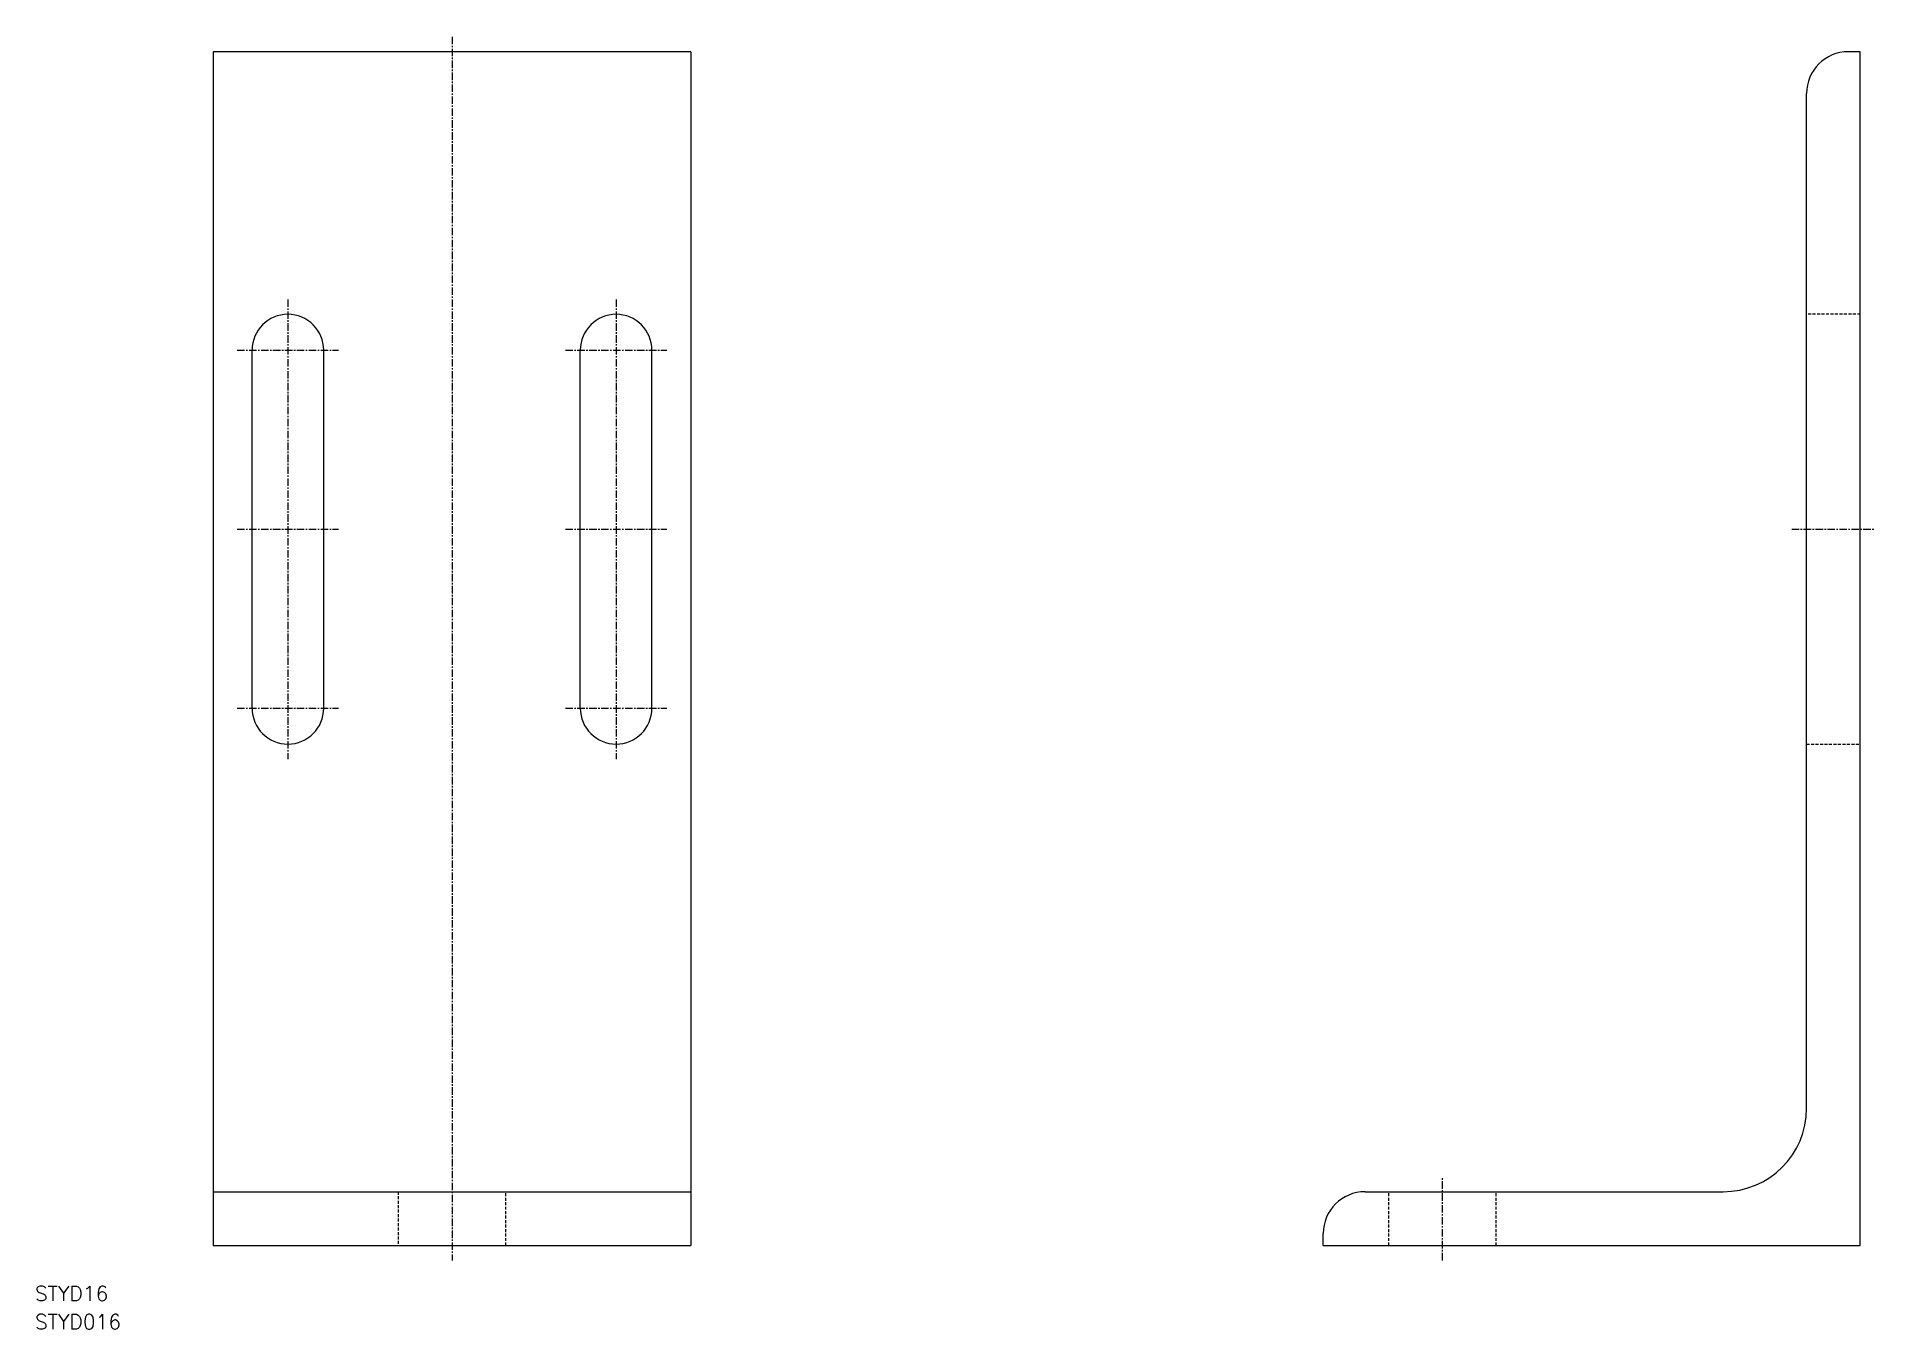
# Model space of a CAD drawing. Extents: x 2 to 310, y 2 to 219.
import ezdxf

# ---------------------------------------------------------------- set-up
doc = ezdxf.new("R2010")
doc.units = 0
doc.linetypes.add('CENTER', pattern=[2, 1.25, -0.25, 0.25, -0.25])
doc.linetypes.add('DASHED', pattern=[0.75, 0.5, -0.25])
doc.layers.get('0').update_dxf_attribs({"linetype": 'CONTINUOUS'})
doc.layers.add('CENTER', color=1, linetype='CENTER')
doc.styles.get("Standard").update_dxf_attribs({"font": 'txt.shx', "bigfont": 'extfont2.shx'})

msp = doc.modelspace()

# ---------------------------------------------------------------- linework, layer by layer
at = {"color": 7, "linetype": 'CONTINUOUS'}
for p, q in [((31.77, 216.47), (31.77, 16.47)), ((111.77, 216.47), (31.77, 216.47)), ((111.77, 216.47), (111.77, 16.47)), ((307.77, 216.47), (305.77, 216.47)), ((307.77, 16.47), (307.77, 216.47)), ((298.77, 39.47), (298.77, 209.47)), ((38.27, 106.47), (38.27, 166.47)), ((50.27, 106.47), (50.27, 166.47)), ((93.27, 106.47), (93.27, 166.47)), ((105.27, 106.47), (105.27, 166.47)), ((31.77, 25.47), (111.77, 25.47)), ((224.77, 25.47), (284.77, 25.47)), ((31.77, 16.47), (111.77, 16.47)), ((217.77, 16.47), (217.77, 18.47)), ((217.77, 16.47), (307.77, 16.47))]:
    msp.add_line(p, q, dxfattribs=at)
at = {"color": 3, "linetype": 'DASHED'}
for p, q in [((307.77, 172.47), (298.77, 172.47)), ((298.77, 100.47), (307.77, 100.47)), ((62.77, 25.47), (62.77, 16.47)), ((80.77, 16.47), (80.77, 25.47)), ((228.77, 16.47), (228.77, 25.47)), ((246.77, 16.47), (246.77, 25.47))]:
    msp.add_line(p, q, dxfattribs=at)
at = {"color": 7, "linetype": 'CONTINUOUS'}
for centre, radius, start, end in [((305.77, 209.47), 7, 90, 180), ((44.27, 166.47), 6, 0, 180), ((99.27, 166.47), 6, 0, 180), ((44.27, 106.47), 6, 180, 0), ((99.27, 106.47), 6, 180, 0), ((284.77, 39.47), 14, 270, 0), ((224.77, 18.47), 7, 90, 180)]:
    msp.add_arc(centre, radius, start, end, dxfattribs=at)
at = {"layer": 'CENTER', "color": 1, "linetype": 'CENTER'}
for p, q in [((71.77, 218.97), (71.77, 13.97)), ((44.27, 174.97), (44.27, 97.97)), ((99.27, 174.97), (99.27, 97.97)), ((35.77, 166.47), (52.77, 166.47)), ((90.77, 166.47), (107.77, 166.47)), ((35.77, 136.47), (52.77, 136.47)), ((90.77, 136.47), (107.77, 136.47)), ((296.27, 136.47), (310.27, 136.47)), ((35.77, 106.47), (52.77, 106.47)), ((90.77, 106.47), (107.77, 106.47)), ((237.77, 13.97), (237.77, 27.97))]:
    msp.add_line(p, q, dxfattribs=at)

# ---------------------------------------------------------------- texts
at = {"color": 7, "linetype": 'CONTINUOUS'}
for s, p in [('STYD16', (1.86, 7.17)), ('STYD016', (1.86, 2.44))]:
    msp.add_text(s, height=2.5, dxfattribs=at).set_placement(p)

doc.saveas('drawing.dxf')
